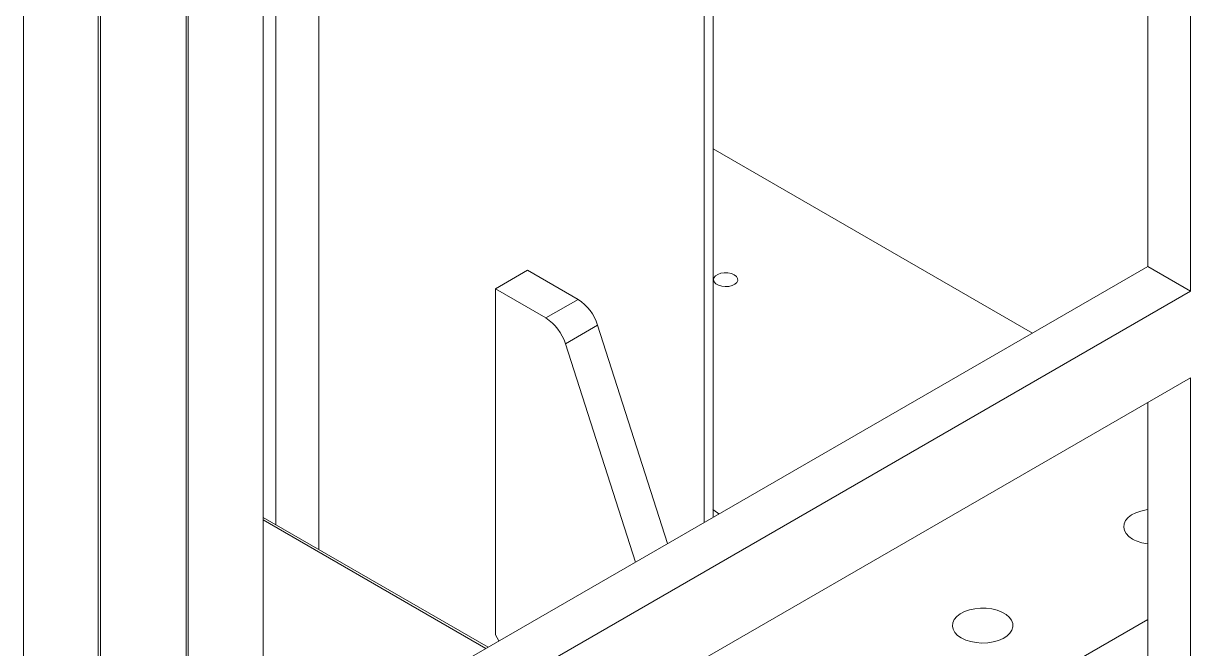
# Model space of a CAD drawing. Header units: millimetres. Extents: x 169 to 14583, y -399 to 10804.
# Drawn here: x 3459.6 to 3845, y 7965.9 to 8172.5 of the extents above; entities that cross this region are included whole.
import ezdxf

# ---------------------------------------------------------------- set-up
doc = ezdxf.new("R2010")
doc.units = ezdxf.units.MM
doc.header["$LTSCALE"] = 35

msp = doc.modelspace()

# ---------------------------------------------------------------- linework, layer by layer
at = {"color": 7, "linetype": 'Continuous', "lineweight": 18}
for p, q in [((3845, 8083.994), (3845, 8576.931)), ((3830.858, 8092.158), (3830.858, 8568.767)), ((3538.823, 8400.179), (3538.823, 7907.241)), ((3459.627, 7861.522), (3459.627, 8354.46)), ((3687.351, 8009.441), (3687.351, 8332.455)), ((3684.422, 8007.622), (3684.422, 8330.764)), ((3513.367, 8295.332), (3513.367, 7902.753)), ((3514.074, 8294.848), (3514.074, 7903.161)), ((3484.375, 7886.016), (3484.375, 8278.596)), ((3485.082, 8278.112), (3485.082, 7886.425)), ((3543.001, 8006.858), (3543.001, 8261.991)), ((3557.143, 7998.694), (3557.143, 8261.991)), ((3687.351, 8131.027), (3792.77, 8070.17)), ((3830.858, 8092.158), (3538.823, 7923.569)), ((3626.086, 8090.897), (3615.479, 8084.774)), ((3642.746, 8081.279), (3626.086, 8090.897)), ((3830.858, 8092.158), (3845, 8083.994)), ((3845, 8083.994), (3538.823, 7907.241)), ((3615.479, 8084.774), (3615.479, 7970.458)), ((3632.14, 8075.156), (3615.479, 8084.774)), ((3642.746, 8081.279), (3632.14, 8075.156)), ((3649.183, 8072.776), (3638.577, 8066.653)), ((3672.322, 8000.637), (3649.183, 8072.776)), ((3661.715, 7994.514), (3638.577, 8066.653)), ((3538.823, 7878.662), (3845, 8055.415)), ((3845, 7562.477), (3845, 8055.415)), ((3830.858, 7570.641), (3830.858, 8047.251)), ((3613.05, 7966.42), (3538.823, 8009.27)), ((3538.823, 8008.425), (3612.318, 7965.997)), ((3687.349, 8009.312), (3687.351, 8009.441)), ((3722.459, 7913.008), (3830.858, 7975.585)), ((3615.479, 7970.458), (3616.621, 7968.481))]:
    msp.add_line(p, q, dxfattribs=at)
at = {"color": 7, "linetype": 'Continuous', "lineweight": 18, "flags": 128}
for points in [[(3694.322, 8089.448), (3693.363, 8089.857), (3692.237, 8090.084), (3691.046, 8090.11), (3689.894, 8089.932), (3688.884, 8089.566), (3688.107, 8089.044), (3687.63, 8088.413), (3687.496, 8087.729), (3687.718, 8087.053), (3688.275, 8086.444), (3689.118, 8085.957), (3690.172, 8085.636), (3691.344, 8085.508), (3692.529, 8085.585), (3693.622, 8085.86), (3694.525, 8086.309), (3695.16, 8086.892), (3695.468, 8087.557), (3695.424, 8088.245), (3695.03, 8088.894), (3694.322, 8089.448)], [(3687.251, 8011.889), (3688.819, 8010.81), (3689.266, 8010.418)], [(3830.858, 8011.824), (3830.327, 8011.751), (3828.545, 8011.367), (3826.922, 8010.796), (3825.515, 8010.058), (3824.376, 8009.179), (3823.545, 8008.192), (3823.053, 8007.132), (3822.918, 8006.037), (3823.143, 8004.947), (3823.722, 8003.902), (3824.633, 8002.939), (3825.844, 8002.092)], [(3769.275, 7969.436), (3770.741, 7968.737), (3772.41, 7968.211), (3774.221, 7967.877), (3776.108, 7967.747), (3778.005, 7967.825), (3779.841, 7968.109), (3781.551, 7968.589), (3783.073, 7969.246), (3784.352, 7970.059), (3785.341, 7970.996), (3786.006, 7972.024), (3786.321, 7973.106), (3786.276, 7974.203), (3785.871, 7975.276), (3785.123, 7976.285), (3784.057, 7977.194), (3782.713, 7977.97), (3781.139, 7978.585), (3779.391, 7979.017), (3777.533, 7979.25), (3775.633, 7979.276), (3773.758, 7979.094), (3771.977, 7978.711), (3770.353, 7978.14), (3768.947, 7977.401), (3767.807, 7976.523), (3766.977, 7975.536), (3766.485, 7974.475), (3766.349, 7973.381), (3766.575, 7972.291), (3767.154, 7971.246), (3768.065, 7970.282), (3769.275, 7969.436)]]:
    msp.add_lwpolyline(points, dxfattribs=at)
at = {"color": 7, "linetype": 'Continuous', "lineweight": 18}
for centre, radius, start, end in [((3634.326, 8068.216), 15.541, 17.06227, 57.19539), ((3623.72, 8062.093), 15.541, 17.06227, 57.19539), ((3832.367, 8014.157), 13.715, 241.59955, 263.6816)]:
    msp.add_arc(centre, radius, start, end, dxfattribs=at)

doc.saveas('drawing.dxf')
